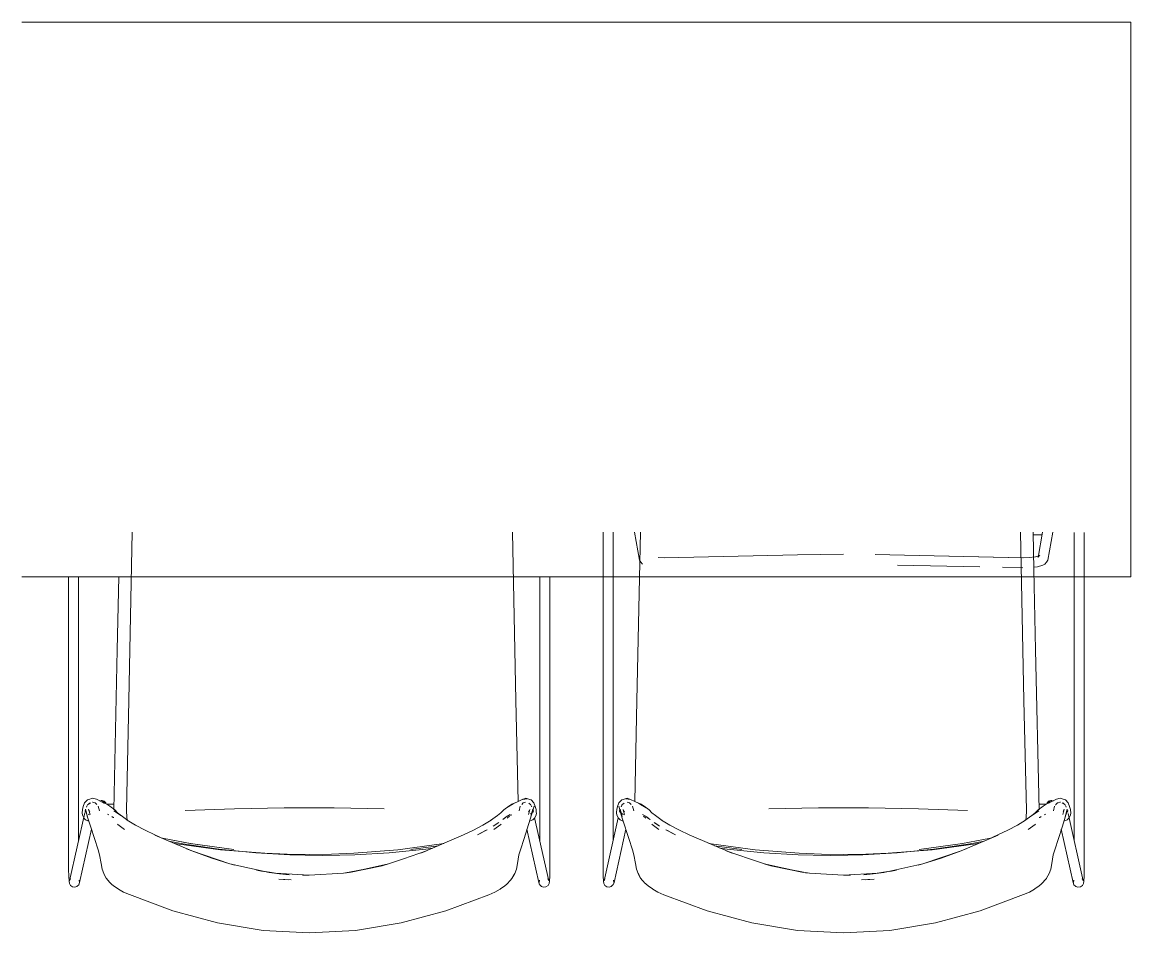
# Model space of a CAD drawing. Header units: millimetres. Extents: x 155927 to 326028, y -36033 to 97293.
# Drawn here: x 202401 to 203601, y 16946 to 17931 of the extents above; entities that cross this region are included whole.
import ezdxf

# ---------------------------------------------------------------- set-up
doc = ezdxf.new("R2010")
doc.units = ezdxf.units.MM
doc.header["$MEASUREMENT"] = 0
doc.layers.add('G-IMPT', color=8, linetype='CONTINUOUS', lineweight=9)
doc.layers.add('I-FURN', color=8, linetype='CONTINUOUS', lineweight=9)

msp = doc.modelspace()

# ---------------------------------------------------------------- linework, layer by layer
at = {"layer": 'G-IMPT'}
for p, q in [((202520.6, 17379.6), (202516.9, 17197.6)), ((202935.8, 17197.6), (202932.2, 17379.4)), ((203030.1, 17379.4), (203030.1, 17020.7)), ((203041, 17046.4), (203041, 17379.4)), ((203064.2, 17379.4), (203069.5, 17349.1)), ((203066.8, 17197.6), (203070.5, 17379.4)), ((203482.1, 17379.6), (203485.7, 17197.6)), ((203505.3, 17376.7), (203495.3, 17376.7)), ((203495.5, 17379.6), (203496.4, 17338.8)), ((203501.1, 17352.3), (203505.8, 17379.6)), ((203511.6, 17349.1), (203516.9, 17379.6)), ((203540, 17379.3), (203540, 17045.8)), ((203550.9, 17379.3), (203550.9, 17020.7)), ((203096.2, 17351.8), (203089.8, 17352)), ((203096.2, 17351.8), (203240.5, 17355.1)), ((203240.5, 17355.1), (203265.4, 17355.5)), ((203265.4, 17355.5), (203290.5, 17355.7)), ((203340.5, 17355.1), (203324.7, 17355.4)), ((203484.8, 17351.8), (203340.6, 17355)), ((203484.5, 17351.7), (203340.6, 17355)), ((203484.8, 17351.8), (203491.2, 17352)), ((203491.2, 17352), (203498.1, 17352.9)), ((203498.1, 17352.9), (203502.7, 17354.4)), ((203502.7, 17354.4), (203500.8, 17353)), ((203502, 17354.3), (203500.8, 17353)), ((203501.1, 17352.3), (203502, 17354.3)), ((203070.9, 17347), (203069.5, 17349.1)), ((203072.9, 17345), (203070.9, 17347)), ((203437.9, 17342), (203349, 17344)), ((203484.4, 17340.9), (203462.3, 17341.5)), ((203496.3, 17341.7), (203500.5, 17342.2)), ((203496.4, 17338.8), (203498.2, 17252.2)), ((203500.5, 17342.2), (203506, 17344)), ((203506, 17344), (203508.1, 17345)), ((203510.1, 17347), (203508.1, 17345)), ((203511.6, 17349.1), (203510.1, 17347)), ((202451.8, 17331.2), (202451.8, 17020.7)), ((202462.6, 17331.2), (202462.6, 17045.8)), ((202506.1, 17331.2), (202504.4, 17252.2)), ((202961.7, 17045.8), (202961.7, 17331.2)), ((202972.6, 17331.2), (202972.6, 17020.7)), ((202500.6, 17079.3), (202504.4, 17252.2)), ((203502.1, 17079.3), (203498.2, 17252.2)), ((202514.3, 17078.8), (202516.9, 17197.6)), ((202938.3, 17088.2), (202935.8, 17197.6)), ((203064.4, 17088.2), (203066.8, 17197.6)), ((203488.4, 17078.8), (203485.7, 17197.6)), ((202469, 17086.9), (202467.6, 17082.7)), ((202469, 17086.9), (202472.2, 17090)), ((202472.2, 17090), (202473.5, 17090.5)), ((202475, 17086.7), (202472.3, 17084.5)), ((202473.5, 17090.5), (202477.7, 17091.7)), ((202473.9, 17085.7), (202475.5, 17086.9)), ((202473.9, 17085.7), (202474.5, 17086.1)), ((202475.5, 17086.9), (202474.5, 17086.1)), ((202477.5, 17087.4), (202478.1, 17087.3)), ((202481.8, 17090.8), (202477.7, 17091.7)), ((202480, 17086.9), (202478.1, 17087.3)), ((202480.6, 17086.6), (202480, 17086.9)), ((202480.6, 17086.6), (202482.4, 17084.9)), ((202481.8, 17090.8), (202490.2, 17086.4)), ((202493.1, 17085.2), (202488.3, 17087.4)), ((202488.3, 17087.4), (202490.2, 17086.4)), ((202925.8, 17081.2), (202934.1, 17086)), ((202929.4, 17083.5), (202934.1, 17086)), ((202931.3, 17085.2), (202937.4, 17087.7)), ((202943.3, 17090.7), (202937.4, 17087.7)), ((202943.7, 17086.6), (202942.1, 17085.1)), ((202946.6, 17091.7), (202942.9, 17090.4)), ((202948, 17091.2), (202942.9, 17090.4)), ((202948, 17091.2), (202943.3, 17090.7)), ((202943.7, 17086.6), (202944.7, 17087.1)), ((202946.3, 17087.3), (202944.7, 17087.1)), ((202946.6, 17091.7), (202950.8, 17090.5)), ((202949.8, 17086.5), (202952.1, 17084.5)), ((202950.8, 17090.5), (202952.2, 17090)), ((202952.2, 17090), (202955.4, 17086.9)), ((202956.8, 17082.7), (202955.4, 17086.9)), ((203045.9, 17082.7), (203047.3, 17086.9)), ((203050.5, 17090), (203047.3, 17086.9)), ((203051.9, 17090.5), (203050.5, 17090)), ((203052.9, 17086.5), (203050.6, 17084.5)), ((203056.1, 17091.7), (203051.9, 17090.5)), ((203054.7, 17091.2), (203059.7, 17090.4)), ((203054.7, 17091.2), (203059.3, 17090.7)), ((203056.1, 17091.7), (203059.7, 17090.4)), ((203056.4, 17087.3), (203058, 17087.1)), ((203058.9, 17086.6), (203058, 17087.1)), ((203058.9, 17086.6), (203060.6, 17085.1)), ((203059.3, 17090.7), (203065.3, 17087.7)), ((203071.4, 17085.2), (203065.3, 17087.7)), ((203073.2, 17083.5), (203068.6, 17086)), ((203071.2, 17084.5), (203068.6, 17086)), ((203509.6, 17085.2), (203514.4, 17087.4)), ((203520.9, 17090.8), (203512.4, 17086.4)), ((203514.4, 17087.4), (203512.4, 17086.4)), ((203522.1, 17086.6), (203520.2, 17084.9)), ((203520.9, 17090.8), (203524.9, 17091.7)), ((203522.1, 17086.6), (203522.6, 17086.9)), ((203522.6, 17086.9), (203524.6, 17087.3)), ((203525.2, 17087.4), (203524.6, 17087.3)), ((203529.2, 17090.5), (203524.9, 17091.7)), ((203528.7, 17085.7), (203527.1, 17086.9)), ((203527.1, 17086.9), (203528.2, 17086.1)), ((203527.7, 17086.7), (203530.4, 17084.5)), ((203528.7, 17085.7), (203528.2, 17086.1)), ((203530.5, 17090), (203529.2, 17090.5)), ((203533.7, 17086.9), (203530.5, 17090)), ((203533.7, 17086.9), (203535.1, 17082.7)), ((202469.4, 17075.9), (202452.8, 17002.3)), ((202466.6, 17079.4), (202466.4, 17075.4)), ((202466.7, 17073.7), (202466.4, 17075.4)), ((202466.6, 17079.4), (202467.6, 17082.7)), ((202470, 17078.7), (202469.6, 17076.7)), ((202471.2, 17075.1), (202469.6, 17078.3)), ((202470.9, 17076.2), (202469.6, 17078.3)), ((202472, 17072.2), (202470.2, 17079.7)), ((202470.2, 17079.7), (202472.3, 17071.6)), ((202471.2, 17075.1), (202470.4, 17077.4)), ((202470.4, 17077.4), (202472.3, 17071.6)), ((202470.9, 17076.2), (202471.3, 17075.9)), ((202471.2, 17082.2), (202472, 17083.9)), ((202471.6, 17082.7), (202472, 17083.9)), ((202474.2, 17073.8), (202472.8, 17074.6)), ((202473.4, 17079.7), (202474.4, 17077.6)), ((202473.4, 17079.7), (202475, 17074.1)), ((202474.7, 17077.3), (202473.7, 17078.4)), ((202473.7, 17078.4), (202474.4, 17077.6)), ((202474.7, 17077.3), (202474, 17077.9)), ((202483.9, 17083), (202485.2, 17078.2)), ((202500.8, 17085.7), (202492.7, 17085.4)), ((202493.1, 17085.2), (202496.2, 17083.3)), ((202493.5, 17085), (202499.7, 17085.3)), ((202493.5, 17085), (202500.8, 17085.3)), ((202495.2, 17073.8), (202493.8, 17074.4)), ((202496.2, 17083.3), (202501.6, 17079)), ((202500.8, 17078.1), (202508.5, 17073)), ((202500.8, 17078.1), (202509, 17072.5)), ((202504.8, 17076), (202501.6, 17079)), ((202504.8, 17076), (202509, 17072.5)), ((202514.7, 17070.4), (202514.3, 17078.8)), ((202578, 17078.3), (202631.2, 17080.4)), ((202685.1, 17081.4), (202631.2, 17080.4)), ((202685.1, 17081.4), (202739.2, 17081.4)), ((202793.1, 17080.4), (202739.2, 17081.4)), ((202915.8, 17073), (202919.5, 17076)), ((202922.7, 17079), (202919.5, 17076)), ((202928.2, 17083.3), (202922.7, 17079)), ((202929.4, 17083.5), (202925.8, 17081.2)), ((202929.7, 17074), (202925.9, 17072.1)), ((202926.5, 17072.4), (202929.7, 17074)), ((202931.3, 17085.2), (202928.2, 17083.3)), ((202930.1, 17073.2), (202931.3, 17073.9)), ((202940.5, 17083.1), (202939.2, 17078.2)), ((202950.7, 17078.4), (202949.3, 17076.9)), ((202949.3, 17076.9), (202950.3, 17077.8)), ((202950.9, 17079.6), (202949.4, 17074.1)), ((202950.9, 17079.6), (202949.7, 17077.2)), ((202950.7, 17078.4), (202949.7, 17077.2)), ((202953.9, 17077.4), (202951.4, 17069.1)), ((202953.4, 17076.2), (202951.6, 17074.6)), ((202954.1, 17079.7), (202952, 17071.6)), ((202952.8, 17082.7), (202952.3, 17083.9)), ((202952.3, 17083.9), (202953.1, 17082.3)), ((202954.1, 17079.7), (202952.4, 17072.8)), ((202955.6, 17083), (202953.2, 17075.1)), ((202954.7, 17078.3), (202953.2, 17075.1)), ((202954.7, 17078.3), (202953.4, 17076.2)), ((202955.6, 17083), (202953.9, 17077.4)), ((202954.7, 17076.7), (202954.3, 17078.6)), ((202956.8, 17082.7), (202957.7, 17079.4)), ((202957.7, 17079.4), (202957.9, 17076.7)), ((202957.7, 17073.7), (202958, 17075.4)), ((202957.9, 17076.7), (202958, 17075.4)), ((203044.8, 17076.7), (203044.7, 17075.4)), ((203045, 17073.7), (203044.7, 17075.4)), ((203044.9, 17079.4), (203044.8, 17076.7)), ((203045.9, 17082.7), (203044.9, 17079.4)), ((203047.1, 17083), (203048.7, 17077.4)), ((203047.1, 17083), (203049.5, 17075.1)), ((203047.9, 17076.7), (203048.4, 17078.6)), ((203048, 17078.3), (203049.3, 17076.2)), ((203048, 17078.3), (203049.5, 17075.1)), ((203048.6, 17079.7), (203050.7, 17071.6)), ((203048.6, 17079.7), (203050.3, 17072.8)), ((203048.7, 17077.4), (203051.3, 17069.1)), ((203049.3, 17076.2), (203051.1, 17074.6)), ((203050.4, 17083.9), (203049.6, 17082.3)), ((203049.9, 17082.7), (203050.4, 17083.9)), ((203052.9, 17073.6), (203051.1, 17074.6)), ((203051.8, 17079.6), (203053, 17077.2)), ((203051.8, 17079.6), (203053.3, 17074.1)), ((203052, 17078.4), (203053, 17077.2)), ((203052, 17078.4), (203053.4, 17076.9)), ((203053.4, 17076.9), (203052.4, 17077.8)), ((203062.1, 17083.1), (203063.5, 17078.2)), ((203071.4, 17085.2), (203074.5, 17083.3)), ((203076.9, 17081.2), (203071.5, 17084.3)), ((203076.2, 17072.4), (203073, 17074)), ((203073, 17074), (203076.7, 17072.1)), ((203073.2, 17083.5), (203076.9, 17081.2)), ((203074.5, 17083.3), (203079.9, 17079)), ((203079.9, 17079), (203083.1, 17076)), ((203086.9, 17073), (203083.1, 17076)), ((203209.6, 17080.4), (203263.5, 17081.4)), ((203317.5, 17081.4), (203263.5, 17081.4)), ((203317.5, 17081.4), (203371.5, 17080.4)), ((203424.7, 17078.3), (203371.5, 17080.4)), ((203488, 17070.4), (203488.4, 17078.8)), ((203501.9, 17078.1), (203493.7, 17072.5)), ((203497.9, 17076), (203493.7, 17072.5)), ((203501.9, 17078.1), (203494.1, 17073)), ((203497.9, 17076), (203501.1, 17079)), ((203506.5, 17083.3), (203501.1, 17079)), ((203501.9, 17085.7), (203510, 17085.4)), ((203509.2, 17085), (203501.9, 17085.3)), ((203509.2, 17085), (203503, 17085.3)), ((203509.6, 17085.2), (203506.5, 17083.3)), ((203507.5, 17073.8), (203509.4, 17074.6)), ((203518.8, 17083), (203517.5, 17078.2)), ((203519.8, 17084.3), (203520.2, 17084.9)), ((203529.3, 17079.7), (203527.7, 17074.1)), ((203528, 17077.3), (203529, 17078.4)), ((203528, 17077.3), (203528.7, 17077.9)), ((203529.3, 17079.7), (203528.3, 17077.6)), ((203529, 17078.4), (203528.3, 17077.6)), ((203532.4, 17079.7), (203530.4, 17071.6)), ((203532.3, 17077.4), (203530.4, 17071.6)), ((203531.1, 17082.7), (203530.6, 17083.9)), ((203531.4, 17082.2), (203530.6, 17083.9)), ((203530.7, 17072.2), (203532.4, 17079.7)), ((203531.5, 17075.1), (203533.1, 17078.3)), ((203531.5, 17075.1), (203532.3, 17077.4)), ((203531.7, 17076.2), (203533.1, 17078.3)), ((203532.6, 17078.7), (203533.1, 17076.7)), ((203533.4, 17075.3), (203549.8, 17002.3)), ((203536.1, 17079.4), (203535.1, 17082.7)), ((203536, 17073.7), (203536.3, 17075.4)), ((203536.1, 17079.4), (203536.3, 17075.4)), ((202466.7, 17073.7), (202466.7, 17073.4)), ((202466.7, 17073.4), (202468.1, 17070.5)), ((202468.3, 17070.3), (202468.1, 17070.5)), ((202468.3, 17070.3), (202470.2, 17068.4)), ((202472.7, 17067.2), (202470.2, 17068.4)), ((202470.4, 17068.3), (202470.2, 17068.4)), ((202472.8, 17067.2), (202470.2, 17068.4)), ((202470.4, 17068.3), (202472.8, 17067.2)), ((202472, 17072.2), (202475.8, 17060.5)), ((202472.7, 17067.2), (202472.8, 17067.2)), ((202498.4, 17072.1), (202500, 17071)), ((202500.6, 17070.7), (202500, 17071)), ((202504.5, 17063.7), (202505, 17063.3)), ((202505, 17063.3), (202512.3, 17058)), ((202508.5, 17073), (202515.9, 17067.6)), ((202515.4, 17067.5), (202514.7, 17070.4)), ((202524.1, 17062.7), (202515.1, 17068.1)), ((202515.9, 17067.6), (202515.1, 17068.1)), ((202534.5, 17057.2), (202524.1, 17062.7)), ((202889.8, 17057.2), (202900.2, 17062.7)), ((202909.2, 17068.1), (202900.2, 17062.7)), ((202915.8, 17073), (202908.5, 17067.6)), ((202909.2, 17068.1), (202908.5, 17067.6)), ((202917.4, 17065.5), (202911.4, 17061.5)), ((202911.4, 17061.5), (202913.4, 17062.8)), ((202912.1, 17058), (202919.4, 17063.3)), ((202917.4, 17065.5), (202913.4, 17062.8)), ((202919.9, 17063.7), (202919.4, 17063.3)), ((202924.7, 17070.8), (202921.6, 17068.7)), ((202922.2, 17069.1), (202921.6, 17068.7)), ((202922.2, 17069.1), (202924.7, 17070.8)), ((202926.5, 17072.4), (202923.8, 17070.7)), ((202924.3, 17071), (202923.8, 17070.7)), ((202926.5, 17072.4), (202924.3, 17071)), ((202926.5, 17072.4), (202925.9, 17072.1)), ((202928.9, 17072.3), (202926.4, 17070.2)), ((202944.6, 17048), (202951.4, 17069.1)), ((202951.7, 17067.2), (202951.6, 17067.2)), ((202951.7, 17067.2), (202953.9, 17068.3)), ((202952, 17071.6), (202952.4, 17072.8)), ((202953.9, 17068.3), (202954.1, 17068.4)), ((202956.2, 17070.5), (202954.1, 17068.4)), ((202954.4, 17068.7), (202956.2, 17070.5)), ((202954.4, 17068.7), (202956, 17070.3)), ((202957.7, 17073.7), (202956, 17070.3)), ((202956, 17070.3), (202957.6, 17073.4)), ((202956, 17070.3), (202956.2, 17070.5)), ((202971.5, 17002.3), (202956.1, 17070.5)), ((202957.7, 17073.7), (202956.2, 17070.5)), ((202957.7, 17073.7), (202957.6, 17073.4)), ((203031.2, 17002.3), (203046.5, 17070.5)), ((203045, 17073.7), (203046.7, 17070.3)), ((203045, 17073.7), (203045.1, 17073.4)), ((203045, 17073.7), (203046.5, 17070.5)), ((203046.7, 17070.3), (203045.1, 17073.4)), ((203048.3, 17068.7), (203046.5, 17070.5)), ((203046.7, 17070.3), (203046.5, 17070.5)), ((203046.5, 17070.5), (203048.6, 17068.4)), ((203048.3, 17068.7), (203046.7, 17070.3)), ((203048.8, 17068.3), (203048.6, 17068.4)), ((203051, 17067.2), (203048.8, 17068.3)), ((203050.7, 17071.6), (203050.3, 17072.8)), ((203051, 17067.2), (203051.1, 17067.2)), ((203058.1, 17048), (203051.3, 17069.1)), ((203073.8, 17072.3), (203076.3, 17070.2)), ((203076.2, 17072.4), (203076.7, 17072.1)), ((203076.2, 17072.4), (203078.3, 17071)), ((203076.2, 17072.4), (203078.9, 17070.7)), ((203080.5, 17069.1), (203078, 17070.8)), ((203078, 17070.8), (203081.1, 17068.7)), ((203078.3, 17071), (203078.9, 17070.7)), ((203080.5, 17069.1), (203081.1, 17068.7)), ((203082.8, 17063.7), (203083.3, 17063.3)), ((203090.6, 17058), (203083.3, 17063.3)), ((203085.3, 17065.5), (203091.2, 17061.5)), ((203085.3, 17065.5), (203089.3, 17062.8)), ((203086.9, 17073), (203094.2, 17067.6)), ((203091.2, 17061.5), (203089.3, 17062.8)), ((203093.5, 17068.1), (203094.2, 17067.6)), ((203093.5, 17068.1), (203102.4, 17062.7)), ((203112.9, 17057.2), (203102.4, 17062.7)), ((203468.1, 17057.2), (203478.6, 17062.7)), ((203478.6, 17062.7), (203487.5, 17068.1)), ((203494.1, 17073), (203486.8, 17067.6)), ((203486.8, 17067.6), (203487.5, 17068.1)), ((203487.3, 17067.5), (203488, 17070.4)), ((203497.7, 17063.3), (203490.4, 17058)), ((203498.2, 17063.7), (203497.7, 17063.3)), ((203502.1, 17070.7), (203502.7, 17071)), ((203504.3, 17072.1), (203502.7, 17071)), ((203530.7, 17072.2), (203526.9, 17060.5)), ((203529.9, 17067.2), (203532.5, 17068.4)), ((203532.3, 17068.3), (203529.9, 17067.2)), ((203530, 17067.2), (203529.9, 17067.2)), ((203530, 17067.2), (203532.5, 17068.4)), ((203532.3, 17068.3), (203532.5, 17068.4)), ((203534.4, 17070.3), (203532.5, 17068.4)), ((203534.4, 17070.3), (203534.5, 17070.5)), ((203536, 17073.4), (203534.5, 17070.5)), ((203536, 17073.7), (203536, 17073.4)), ((202463.7, 17000.7), (202476.6, 17058.3)), ((202475.8, 17060.5), (202479.7, 17048)), ((202534.5, 17057.2), (202545.1, 17052)), ((202554.5, 17047.8), (202545.1, 17052)), ((202554.5, 17047.8), (202545.1, 17051.9)), ((202585.1, 17034.7), (202545.1, 17051.9)), ((202879.2, 17052), (202832.8, 17032.1)), ((202879.2, 17052), (202889.8, 17057.2)), ((202904.6, 17057.5), (202894.2, 17052)), ((202894.2, 17052), (202903.6, 17057)), ((202904.6, 17057.5), (202903.6, 17057)), ((202947.8, 17058.1), (202960.6, 17000.7)), ((203054.9, 17058.1), (203042, 17000.7)), ((203098.1, 17057.5), (203108.5, 17052)), ((203098.1, 17057.5), (203099, 17057)), ((203108.5, 17052), (203099, 17057)), ((203123.5, 17052), (203112.9, 17057.2)), ((203123.5, 17052), (203169.9, 17032.1)), ((203417.6, 17034.7), (203457.6, 17051.9)), ((203448.2, 17047.8), (203457.5, 17052)), ((203448.2, 17047.8), (203457.6, 17051.9)), ((203468.1, 17057.2), (203457.5, 17052)), ((203526.9, 17060.5), (203523, 17048)), ((203539, 17000.7), (203526.1, 17058.3)), ((202479.7, 17048), (202483.6, 17036)), ((202583.5, 17042.6), (202553.2, 17048.4)), ((202553.2, 17048.4), (202583.3, 17042.7)), ((202575.3, 17042.5), (202560.2, 17045.4)), ((202568.9, 17042.4), (202565.8, 17043)), ((202616.2, 17036), (202568.9, 17042.4)), ((202575.3, 17042.5), (202614.4, 17036.6)), ((202630.6, 17036.2), (202583.3, 17042.7)), ((202583.5, 17042.6), (202630.6, 17036.2)), ((202808.1, 17036), (202855.4, 17042.4)), ((202851.8, 17040.3), (202822.2, 17036.2)), ((202851.8, 17040.3), (202822.2, 17036.2)), ((202855.4, 17042.4), (202858, 17042.9)), ((202940.8, 17036), (202944.6, 17048)), ((203061.9, 17036), (203058.1, 17048)), ((203147.3, 17042.4), (203144.7, 17042.9)), ((203194.6, 17036), (203147.3, 17042.4)), ((203150.9, 17040.3), (203180.5, 17036.2)), ((203150.9, 17040.3), (203180.5, 17036.2)), ((203372.1, 17036.2), (203419.3, 17042.7)), ((203419.2, 17042.6), (203372.1, 17036.2)), ((203386.5, 17036), (203433.7, 17042.4)), ((203427.4, 17042.5), (203388.2, 17036.6)), ((203419.2, 17042.6), (203449.5, 17048.4)), ((203449.5, 17048.4), (203419.3, 17042.7)), ((203427.4, 17042.5), (203442.5, 17045.4)), ((203433.7, 17042.4), (203436.9, 17043)), ((203523, 17048), (203519.1, 17036)), ((202485.3, 17030.4), (202483.6, 17036)), ((202486.9, 17021.2), (202485.3, 17030.4)), ((202579.3, 17036.9), (202585.1, 17034.7)), ((202579.3, 17036.9), (202585.1, 17034.7)), ((202585.1, 17034.7), (202626.3, 17020.6)), ((202585.1, 17034.7), (202606.6, 17026.7)), ((202585.1, 17034.7), (202606.6, 17026.7)), ((202626.3, 17020.6), (202606.6, 17026.7)), ((202606.6, 17026.7), (202626.3, 17020.7)), ((202614.4, 17036.6), (202654.2, 17032.5)), ((202664, 17032.2), (202616.2, 17036)), ((202654.2, 17032.5), (202691.3, 17030.4)), ((202664, 17032.2), (202688.1, 17031.2)), ((202688.1, 17031.2), (202712.2, 17030.9)), ((202691.3, 17030.4), (202707.6, 17030.1)), ((202707.6, 17030.1), (202726.4, 17029.7)), ((202712.2, 17030.9), (202736.3, 17031.3)), ((202745.2, 17030.1), (202726.4, 17029.7)), ((202760.3, 17032.2), (202736.3, 17031.3)), ((202745.2, 17030.1), (202761.5, 17030.4)), ((202808.1, 17036), (202760.3, 17032.2)), ((202798.6, 17032.5), (202761.5, 17030.4)), ((202814.2, 17026.1), (202798, 17020.9)), ((202798.6, 17032.5), (202838.4, 17036.6)), ((202814.2, 17026.1), (202839.2, 17034.7)), ((202839.2, 17034.7), (202832.8, 17032.1)), ((202846, 17037.8), (202838.4, 17036.6)), ((202939.1, 17030.4), (202937.5, 17021.2)), ((202939.1, 17030.4), (202940.8, 17036)), ((203063.6, 17030.4), (203061.9, 17036)), ((203063.6, 17030.4), (203065.2, 17021.2)), ((203156.7, 17037.8), (203164.3, 17036.6)), ((203188.5, 17026.1), (203163.5, 17034.7)), ((203163.5, 17034.7), (203169.9, 17032.1)), ((203204.1, 17032.5), (203164.3, 17036.6)), ((203188.5, 17026.1), (203204.7, 17020.9)), ((203194.6, 17036), (203242.4, 17032.2)), ((203204.1, 17032.5), (203241.2, 17030.4)), ((203257.4, 17030.1), (203241.2, 17030.4)), ((203242.4, 17032.2), (203266.4, 17031.3)), ((203257.4, 17030.1), (203276.3, 17029.7)), ((203290.5, 17030.9), (203266.4, 17031.3)), ((203295.1, 17030.1), (203276.3, 17029.7)), ((203314.6, 17031.2), (203290.5, 17030.9)), ((203311.4, 17030.4), (203295.1, 17030.1)), ((203348.5, 17032.5), (203311.4, 17030.4)), ((203338.6, 17032.2), (203314.6, 17031.2)), ((203338.6, 17032.2), (203386.5, 17036)), ((203388.2, 17036.6), (203348.5, 17032.5)), ((203417.6, 17034.7), (203376.4, 17020.6)), ((203376.4, 17020.6), (203396.1, 17026.7)), ((203396.1, 17026.7), (203376.4, 17020.7)), ((203417.6, 17034.7), (203396.1, 17026.7)), ((203417.6, 17034.7), (203396.1, 17026.7)), ((203423.3, 17036.9), (203417.6, 17034.7)), ((203423.3, 17036.9), (203417.6, 17034.7)), ((203515.8, 17021.2), (203517.4, 17030.4)), ((203517.4, 17030.4), (203519.1, 17036)), ((202451.8, 17014.5), (202451.8, 17020.7)), ((202451.8, 17014.5), (202452, 17007.3)), ((202486.9, 17021.2), (202488, 17015.1)), ((202489.8, 17010.2), (202488, 17015.1)), ((202631.5, 17019.2), (202626.3, 17020.7)), ((202668.8, 17011.3), (202626.3, 17020.6)), ((202626.3, 17020.6), (202631.5, 17019.2)), ((202755.5, 17011.7), (202791, 17018.7)), ((202798.1, 17020.6), (202755.6, 17011.3)), ((202791, 17018.7), (202755.6, 17011.3)), ((202791, 17018.7), (202798, 17020.9)), ((202798.1, 17020.6), (202791, 17018.7)), ((202936.4, 17015.1), (202934.6, 17010.2)), ((202937.5, 17021.2), (202936.4, 17015.1)), ((202972.4, 17007.3), (202972.5, 17014.5)), ((202972.6, 17020.7), (202972.5, 17014.5)), ((203030.1, 17020.7), (203030.1, 17014.5)), ((203030.3, 17007.3), (203030.1, 17014.5)), ((203065.2, 17021.2), (203066.3, 17015.1)), ((203066.3, 17015.1), (203068.1, 17010.2)), ((203204.6, 17020.6), (203211.7, 17018.7)), ((203204.6, 17020.6), (203247.1, 17011.3)), ((203211.7, 17018.7), (203204.7, 17020.9)), ((203247.2, 17011.7), (203211.7, 17018.7)), ((203211.7, 17018.7), (203247.1, 17011.3)), ((203333.9, 17011.3), (203376.4, 17020.6)), ((203371.2, 17019.2), (203376.4, 17020.7)), ((203376.4, 17020.6), (203371.2, 17019.2)), ((203512.9, 17010.2), (203514.7, 17015.1)), ((203515.8, 17021.2), (203514.7, 17015.1)), ((203550.9, 17014.5), (203550.7, 17007.3)), ((203550.9, 17014.5), (203550.9, 17020.7)), ((202452, 17007.3), (202452.3, 17002)), ((202452.3, 17002), (202452.6, 16999.6)), ((202452.8, 17002.3), (202453.9, 17004.5)), ((202453.7, 17004.2), (202453.9, 17004.5)), ((202463, 17003.1), (202463.4, 17000.5)), ((202463.1, 17002.8), (202463.4, 17000.5)), ((202489.8, 17010.2), (202491, 17007.9)), ((202492.5, 17005.4), (202491, 17007.9)), ((202492.8, 17004.9), (202492.5, 17005.4)), ((202492.8, 17004.9), (202494.3, 17003)), ((202494.3, 17003), (202496.5, 17000.5)), ((202655, 17013.8), (202662.2, 17012.5)), ((202655, 17013.8), (202669.1, 17011.7)), ((202668.8, 17011.3), (202690.4, 17008.9)), ((202668.8, 17011.3), (202680.1, 17010)), ((202669.1, 17011.7), (202680.1, 17010)), ((202712.2, 17008.3), (202675.2, 17010.6)), ((202675.2, 17010.6), (202680.1, 17010)), ((202689.3, 17003.6), (202679.1, 17004.1)), ((202679.1, 17004.1), (202692.7, 17003.4)), ((202690.4, 17008.9), (202680.1, 17010)), ((202712.2, 17008.3), (202704.7, 17008.4)), ((202712.2, 17008.3), (202704.7, 17008.4)), ((202749.1, 17010.8), (202712.2, 17008.3)), ((202749.1, 17010.6), (202755.5, 17011.7)), ((202749.1, 17010.8), (202754.5, 17011.2)), ((202749.1, 17010.6), (202752.6, 17011)), ((202930.1, 17003), (202928.3, 17001.1)), ((202931.6, 17004.9), (202930.1, 17003)), ((202931.6, 17004.9), (202934.6, 17010.2)), ((202934, 17009.2), (202931.6, 17004.9)), ((202931.6, 17004.9), (202931.8, 17005.4)), ((202931.8, 17005.4), (202933.4, 17007.9)), ((202933.4, 17007.9), (202934.6, 17010.2)), ((202934, 17009.2), (202934.6, 17010.2)), ((202961.4, 17003.1), (202960.9, 17000.5)), ((202961.2, 17002.8), (202960.9, 17000.5)), ((202971.5, 17002.3), (202970.5, 17004.4)), ((202970.5, 17004.4), (202970.7, 17004.2)), ((202971.8, 16999.6), (202972.1, 17002)), ((202972.1, 17002), (202972.4, 17007.3)), ((203030.6, 17002), (203030.3, 17007.3)), ((203030.9, 16999.6), (203030.6, 17002)), ((203031.2, 17002.3), (203032.2, 17004.4)), ((203032.2, 17004.4), (203032, 17004.2)), ((203041.3, 17003.1), (203041.8, 17000.5)), ((203041.4, 17002.8), (203041.8, 17000.5)), ((203068.7, 17009.2), (203068.1, 17010.2)), ((203071.1, 17004.9), (203068.1, 17010.2)), ((203069.3, 17007.9), (203068.1, 17010.2)), ((203068.7, 17009.2), (203071.1, 17004.9)), ((203070.8, 17005.4), (203069.3, 17007.9)), ((203071.1, 17004.9), (203070.8, 17005.4)), ((203071.1, 17004.9), (203072.6, 17003)), ((203072.6, 17003), (203074.4, 17001.1)), ((203253.6, 17010.6), (203247.2, 17011.7)), ((203253.6, 17010.8), (203249.4, 17011.1)), ((203253.6, 17010.6), (203250.1, 17011)), ((203253.6, 17010.8), (203290.5, 17008.3)), ((203290.5, 17008.3), (203327.5, 17010.6)), ((203290.5, 17008.3), (203298, 17008.4)), ((203290.5, 17008.3), (203298, 17008.4)), ((203323.6, 17004.1), (203310, 17003.4)), ((203333.9, 17011.3), (203312.3, 17008.9)), ((203312.3, 17008.9), (203322.5, 17010)), ((203314.1, 17003.6), (203323.6, 17004.1)), ((203333.6, 17011.7), (203322.5, 17010)), ((203333.9, 17011.3), (203322.5, 17010)), ((203327.5, 17010.6), (203322.5, 17010)), ((203347.7, 17013.8), (203333.6, 17011.7)), ((203347.7, 17013.8), (203340.5, 17012.5)), ((203508.4, 17003), (203506.2, 17000.5)), ((203509.9, 17004.9), (203508.4, 17003)), ((203509.9, 17004.9), (203510.2, 17005.4)), ((203510.2, 17005.4), (203511.7, 17007.9)), ((203512.9, 17010.2), (203511.7, 17007.9)), ((203539.7, 17003.1), (203539.2, 17000.5)), ((203539.6, 17002.8), (203539.2, 17000.5)), ((203549.8, 17002.3), (203548.8, 17004.5)), ((203549, 17004.2), (203548.8, 17004.5)), ((203550.4, 17002), (203550.1, 16999.6)), ((203550.7, 17007.3), (203550.4, 17002)), ((202452.6, 16999.6), (202453.8, 16997.3)), ((202453.8, 16997.3), (202455.9, 16995.8)), ((202458.6, 16995.4), (202455.9, 16995.8)), ((202458.6, 16995.4), (202460.7, 16996.1)), ((202461.1, 16996.5), (202460.7, 16996.1)), ((202461.1, 16996.5), (202462.9, 16998.2)), ((202462.9, 16998.2), (202462.6, 16997.9)), ((202463.7, 17000.7), (202462.9, 16998.2)), ((202496.5, 17000.5), (202498.3, 16998.7)), ((202500.4, 16997), (202498.3, 16998.7)), ((202505.3, 16993.6), (202500.4, 16997)), ((202505.3, 16993.6), (202505.6, 16993.4)), ((202511.2, 16990.2), (202505.6, 16993.4)), ((202517.6, 16987.4), (202511.2, 16990.2)), ((202906.6, 16987.3), (202913.1, 16990.2)), ((202918.7, 16993.4), (202913.1, 16990.2)), ((202918.7, 16993.4), (202919, 16993.6)), ((202923.9, 16997), (202919, 16993.6)), ((202923.9, 16997), (202926, 16998.7)), ((202927.8, 17000.5), (202926, 16998.7)), ((202927.8, 17000.5), (202928.3, 17001.1)), ((202960.6, 17000.7), (202961.5, 16998.2)), ((202961.5, 16998.2), (202961.8, 16997.9)), ((202963.6, 16996.1), (202961.8, 16997.9)), ((202963.6, 16996.1), (202965.7, 16995.4)), ((202968.4, 16995.8), (202965.7, 16995.4)), ((202970.6, 16997.3), (202968.4, 16995.8)), ((202971.8, 16999.6), (202970.6, 16997.3)), ((203030.9, 16999.6), (203032.1, 16997.3)), ((203032.1, 16997.3), (203034.3, 16995.8)), ((203034.3, 16995.8), (203036.9, 16995.4)), ((203039.1, 16996.1), (203036.9, 16995.4)), ((203039.1, 16996.1), (203040.9, 16997.9)), ((203041.2, 16998.2), (203040.9, 16997.9)), ((203042, 17000.7), (203041.2, 16998.2)), ((203074.8, 17000.5), (203074.4, 17001.1)), ((203074.8, 17000.5), (203076.7, 16998.7)), ((203078.8, 16997), (203076.7, 16998.7)), ((203078.8, 16997), (203083.6, 16993.6)), ((203083.9, 16993.4), (203083.6, 16993.6)), ((203083.9, 16993.4), (203089.5, 16990.2)), ((203096, 16987.3), (203089.5, 16990.2)), ((203485.1, 16987.4), (203491.5, 16990.2)), ((203491.5, 16990.2), (203497.1, 16993.4)), ((203497.4, 16993.6), (203497.1, 16993.4)), ((203497.4, 16993.6), (203502.3, 16997)), ((203502.3, 16997), (203504.3, 16998.7)), ((203506.2, 17000.5), (203504.3, 16998.7)), ((203539, 17000.7), (203539.8, 16998.2)), ((203541.6, 16996.5), (203539.8, 16998.2)), ((203539.8, 16998.2), (203540.1, 16997.9)), ((203541.6, 16996.5), (203541.9, 16996.1)), ((203544.1, 16995.4), (203541.9, 16996.1)), ((203544.1, 16995.4), (203546.7, 16995.8)), ((203548.9, 16997.3), (203546.7, 16995.8)), ((203550.1, 16999.6), (203548.9, 16997.3)), ((202564.4, 16969.8), (202517.6, 16987.4)), ((202859.9, 16969.8), (202906.6, 16987.3)), ((203142.8, 16969.8), (203096, 16987.3)), ((203438.2, 16969.8), (203485.1, 16987.4)), ((202612.9, 16956.8), (202564.4, 16969.8)), ((202859.9, 16969.8), (202811.5, 16956.8)), ((203142.8, 16969.8), (203191.2, 16956.8)), ((203389.8, 16956.8), (203438.2, 16969.8)), ((202612.9, 16956.8), (202662.3, 16948.7)), ((202811.5, 16956.8), (202762.1, 16948.7)), ((203191.2, 16956.8), (203240.6, 16948.7)), ((203389.8, 16956.8), (203340.4, 16948.7)), ((202712.2, 16946.1), (202662.3, 16948.7)), ((202712.2, 16946.1), (202762.1, 16948.7)), ((203290.5, 16946.1), (203240.6, 16948.7)), ((203290.5, 16946.1), (203340.4, 16948.7))]:
    msp.add_line(p, q, dxfattribs=at)
at = {"layer": 'I-FURN'}
for p, q in [((203601.3, 17931.2), (202401.2, 17931.2)), ((203601.3, 17331.2), (203601.3, 17931.2)), ((202401.2, 17331.2), (203601.3, 17331.2)), ((202485.4, 17088.7), (202486.9, 17089.2)), ((202486.9, 17089.2), (202488.1, 17089.2)), ((202492, 17086.7), (202486.9, 17089.2)), ((202486.9, 17089.2), (202491.2, 17087.6)), ((202486.9, 17089.2), (202489.2, 17088.9)), ((202486.9, 17089.2), (202490.2, 17088.4)), ((202488.1, 17089.2), (202489.2, 17088.9)), ((202492, 17086.7), (202488.2, 17087.4)), ((202489.2, 17088.9), (202490.2, 17088.4)), ((202492, 17086.7), (202489.4, 17086.9)), ((202492, 17086.7), (202489.9, 17086.7)), ((202491.2, 17087.6), (202490.2, 17088.4)), ((202492, 17086.7), (202490.3, 17086.5)), ((202492, 17086.7), (202490.5, 17086.4)), ((202492, 17086.7), (202491.2, 17087.6)), ((202492, 17086.7), (202492.2, 17085.5)), ((203510.7, 17086.7), (203510.5, 17085.5)), ((203510.7, 17086.7), (203515.8, 17089.2)), ((203510.7, 17086.7), (203511.5, 17087.6)), ((203510.7, 17086.7), (203514.5, 17087.4)), ((203510.7, 17086.7), (203513.3, 17086.9)), ((203510.7, 17086.7), (203512.1, 17086.4)), ((203510.7, 17086.7), (203512.8, 17086.7)), ((203510.7, 17086.7), (203512.4, 17086.5)), ((203515.8, 17089.2), (203511.5, 17087.6)), ((203511.5, 17087.6), (203512.4, 17088.4)), ((203515.8, 17089.2), (203512.4, 17088.4)), ((203513.5, 17088.9), (203512.4, 17088.4)), ((203514.6, 17089.2), (203513.5, 17088.9)), ((203515.8, 17089.2), (203513.5, 17088.9)), ((203515.8, 17089.2), (203514.6, 17089.2)), ((203517.3, 17088.7), (203515.8, 17089.2))]:
    msp.add_line(p, q, dxfattribs=at)

doc.saveas('drawing.dxf')
